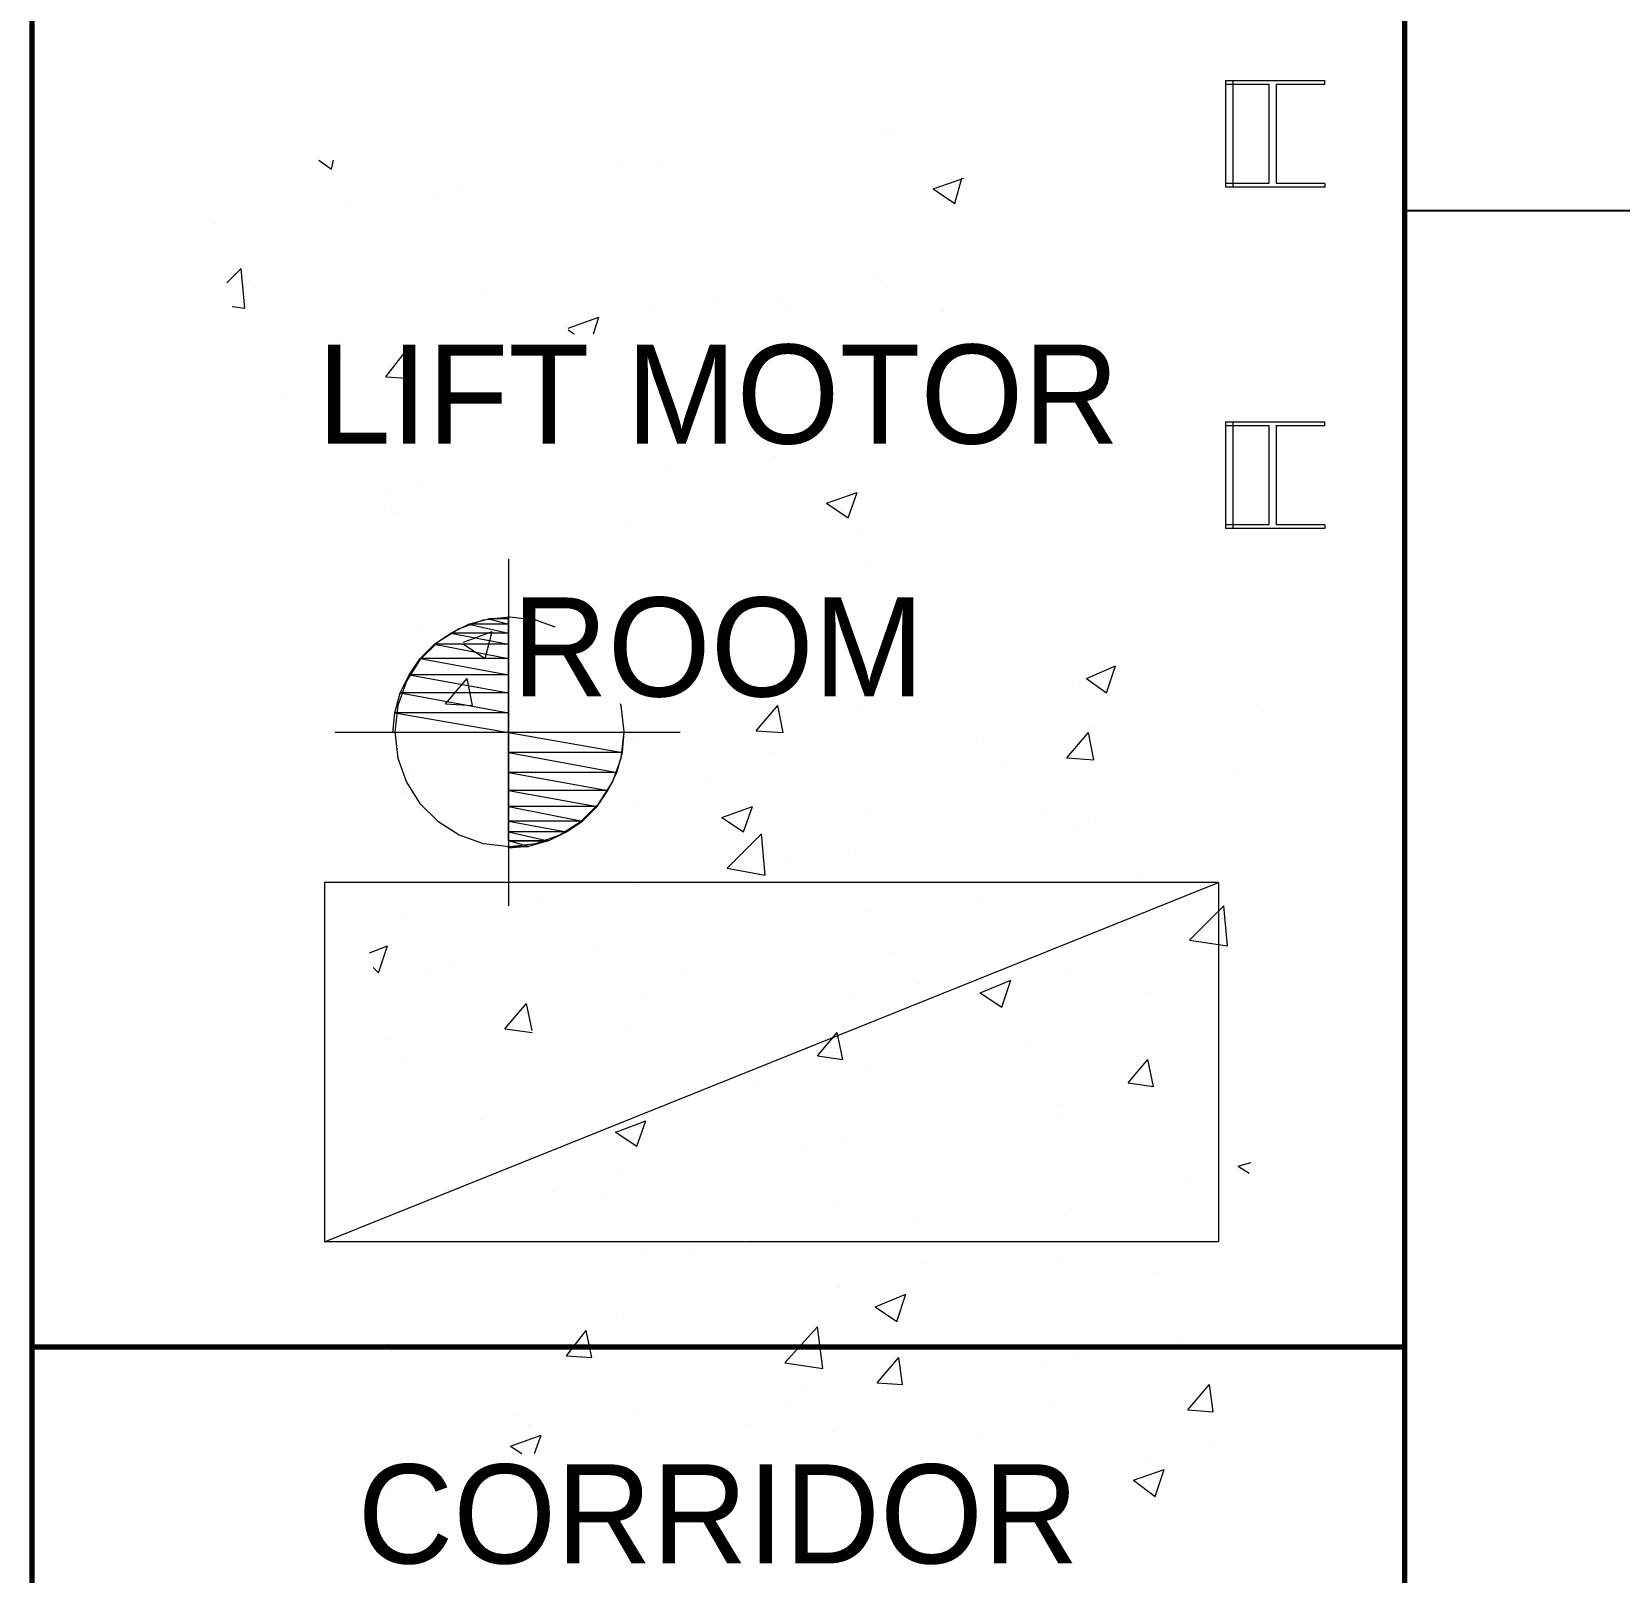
# Paper-space layout '01 Roof Support Layout' of a CAD drawing. Header units: millimetres. Extents: x 5 to 415, y 5 to 292.
# Drawn here: x 136.5 to 191, y 162.2 to 215.1 of the extents above; entities that cross this region are included whole.
import ezdxf
from ezdxf.enums import TextEntityAlignment as Align

# ---------------------------------------------------------------- set-up
doc = ezdxf.new("R2010")
doc.units = ezdxf.units.MM
for name, color, linetype in [('EXISTING', 7, 'Continuous'), ('LOAD_BEARING_WALLS', 7, 'Continuous'), ('PROPOSED', 7, 'Continuous'), ('TEXT', 7, 'Continuous')]:
    doc.layers.add(name, color=color, linetype=linetype)

# ---------------------------------------------------------------- blocks, each defined once
blk = doc.blocks.new('SHEET_01')
at = {"layer": 'EXISTING', "color": 254, "linetype": 'Continuous', "lineweight": 13}
for p, q in [((177.458, 213.38), (180.868, 213.38)), ((177.458, 213.38), (177.458, 209.722)), ((177.458, 213.256), (178.946, 213.256)), ((177.706, 213.38), (177.706, 209.722)), ((178.946, 213.256), (178.946, 209.846)), ((179.194, 213.256), (179.194, 209.846)), ((179.194, 213.256), (180.868, 213.256)), ((180.868, 213.256), (180.868, 213.38)), ((165.616, 211.582), (165.616, 211.582)), ((166.05, 211.706), (166.05, 211.706)), ((146.334, 210.652), (146.768, 210.342)), ((146.768, 210.342), (146.83, 210.652)), ((156.688, 210.466), (156.688, 210.466)), ((157.99, 210.528), (157.99, 210.528)), ((167.414, 209.66), (168.468, 210.032)), ((168.158, 209.164), (168.406, 210.032)), ((178.946, 209.846), (177.458, 209.846)), ((180.868, 209.846), (179.194, 209.846)), ((180.868, 209.846), (180.868, 209.722)), ((150.302, 209.412), (150.302, 209.412)), ((151.046, 209.722), (151.046, 209.722)), ((167.414, 209.66), (168.158, 209.164)), ((180.868, 209.722), (177.458, 209.722)), ((147.326, 209.226), (147.326, 209.226)), ((142.738, 208.482), (142.738, 208.482)), ((143.172, 206.436), (143.668, 206.932)), ((143.792, 205.568), (143.668, 206.932)), ((165.492, 206.622), (165.492, 206.622)), ((143.916, 206.498), (143.916, 206.498)), ((151.914, 206.126), (151.914, 206.126)), ((165.864, 206.312), (165.864, 206.312)), ((143.358, 205.63), (143.792, 205.568)), ((157.804, 205.568), (157.804, 205.568)), ((159.85, 205.816), (159.85, 205.816)), ((162.144, 205.816), (162.144, 205.816)), ((162.516, 205.568), (162.516, 205.568)), ((167.786, 205.444), (167.786, 205.444)), ((154.89, 204.886), (155.944, 205.258)), ((155.755, 204.69), (155.944, 205.258)), ((147.078, 204.452), (147.078, 204.452)), ((154.89, 204.824), (155.091, 204.69)), ((147.078, 203.832), (147.078, 203.832)), ((148.628, 203.212), (149.31, 204.08)), ((148.628, 203.212), (149.347, 203.161)), ((145.218, 202.592), (145.218, 202.592)), ((177.458, 201.662), (180.868, 201.662)), ((177.458, 201.662), (177.458, 198.004)), ((177.706, 201.662), (177.706, 198.004)), ((180.868, 201.538), (180.868, 201.662)), ((177.458, 201.538), (178.946, 201.538)), ((178.946, 201.538), (178.946, 198.128)), ((179.194, 201.538), (179.194, 198.128)), ((179.194, 201.538), (180.868, 201.538)), ((161.958, 200.484), (161.958, 200.484)), ((149.93, 199.554), (149.93, 199.554)), ((158.238, 199.988), (158.238, 199.988)), ((148.752, 199.306), (148.752, 199.306)), ((163.756, 198.872), (164.81, 199.244)), ((164.5, 198.376), (164.81, 199.244)), ((148.814, 198.748), (148.814, 198.748)), ((148.938, 198.562), (148.938, 198.562)), ((163.756, 198.872), (164.5, 198.376)), ((156.874, 198.252), (156.874, 198.252)), ((164.81, 197.88), (164.81, 197.88)), ((178.946, 198.128), (177.458, 198.128)), ((180.868, 198.004), (177.458, 198.004)), ((180.868, 198.128), (179.194, 198.128)), ((180.868, 198.128), (180.868, 198.004)), ((165.12, 196.764), (165.12, 196.764)), ((149.744, 194.594), (149.744, 194.594)), ((151.294, 194.098), (152.286, 194.47)), ((151.294, 194.036), (152.038, 193.54)), ((152.038, 193.54), (152.286, 194.47)), ((154.332, 194.098), (154.332, 194.098)), ((172.684, 192.858), (173.676, 193.292)), ((173.366, 192.362), (173.676, 193.292)), ((150.674, 191.99), (151.418, 192.858)), ((151.604, 191.928), (151.418, 192.858)), ((172.436, 192.734), (172.436, 192.734)), ((172.684, 192.858), (173.366, 192.362)), ((150.674, 191.99), (151.604, 191.928)), ((161.338, 191.06), (162.082, 191.928)), ((162.268, 190.998), (162.082, 191.928)), ((178.512, 191.928), (178.512, 191.928)), ((164.934, 191.804), (164.934, 191.804)), ((157.308, 190.75), (157.308, 190.75)), ((161.338, 191.06), (162.268, 190.998)), ((172.002, 190.13), (172.746, 190.998)), ((172.932, 190.068), (172.746, 190.998)), ((172.87, 191.184), (172.87, 191.184)), ((153.96, 190.626), (153.96, 190.626)), ((161.896, 190.316), (161.896, 190.316)), ((169.15, 190.688), (169.15, 190.688)), ((169.832, 189.944), (169.832, 189.944)), ((172.002, 190.13), (172.932, 190.068)), ((149.558, 189.634), (149.558, 189.634)), ((159.788, 189.448), (159.788, 189.448)), ((177.83, 189.634), (177.83, 189.634)), ((149.186, 188.952), (149.186, 188.952)), ((154.146, 188.704), (154.146, 188.704)), ((157.122, 188.642), (157.122, 188.642)), ((150.426, 188.208), (150.426, 188.208)), ((160.16, 188.084), (161.214, 188.456)), ((160.16, 188.084), (160.904, 187.588)), ((160.904, 187.588), (161.214, 188.456)), ((165.058, 188.27), (165.058, 188.27)), ((171.196, 188.208), (171.196, 188.208)), ((160.346, 186.348), (161.524, 187.526)), ((161.648, 186.1), (161.524, 187.526)), ((172.25, 187.774), (172.25, 187.774)), ((172.994, 187.96), (172.994, 187.96)), ((162.516, 186.72), (162.516, 186.72)), ((164.748, 186.844), (164.748, 186.844)), ((146.52, 185.852), (146.52, 173.514)), ((146.52, 173.514), (177.21, 185.852)), ((177.21, 185.852), (146.52, 185.852)), ((160.346, 186.348), (161.648, 186.1)), ((174.606, 186.038), (174.606, 186.038)), ((177.21, 185.852), (177.21, 173.514)), ((157.122, 185.79), (157.122, 185.79)), ((168.964, 185.294), (168.964, 185.294)), ((153.836, 185.232), (153.836, 185.232)), ((165.244, 184.86), (165.244, 184.86)), ((174.73, 184.922), (174.73, 184.922)), ((176.218, 183.868), (177.396, 185.046)), ((177.52, 183.682), (177.396, 185.046)), ((149.372, 184.674), (149.372, 184.674)), ((148.07, 183.434), (148.69, 183.682)), ((148.38, 182.752), (148.69, 183.682)), ((176.218, 183.868), (177.52, 183.682)), ((155.82, 183.62), (155.82, 183.62)), ((166.05, 183.434), (166.05, 183.434)), ((148.194, 182.938), (148.38, 182.752)), ((150.178, 182.876), (150.178, 182.876)), ((150.984, 183.062), (150.984, 183.062)), ((158.982, 182.752), (158.982, 182.752)), ((172.064, 182.814), (172.064, 182.814)), ((166.918, 182.38), (166.918, 182.38)), ((169.026, 182.07), (170.08, 182.504)), ((169.026, 182.07), (169.77, 181.574)), ((169.77, 181.574), (170.08, 182.504)), ((174.854, 182.07), (174.854, 182.07)), ((152.72, 180.83), (153.464, 181.698)), ((153.65, 180.768), (153.464, 181.698)), ((157.37, 181.946), (157.37, 181.946)), ((164.562, 181.884), (164.562, 181.884)), ((148.69, 180.458), (148.69, 180.458)), ((152.72, 180.83), (153.65, 180.706)), ((156.936, 180.83), (156.936, 180.83)), ((163.446, 179.9), (164.128, 180.706)), ((164.314, 179.776), (164.128, 180.706)), ((163.446, 179.9), (164.314, 179.776)), ((170.7, 180.21), (170.7, 180.21)), ((149.186, 179.714), (149.186, 179.714)), ((165.058, 179.466), (165.058, 179.466)), ((174.11, 178.97), (174.792, 179.776)), ((174.978, 178.846), (174.792, 179.776)), ((161.338, 178.97), (161.338, 178.97)), ((174.11, 178.97), (174.978, 178.846)), ((171.754, 178.226), (171.754, 178.226)), ((151.914, 177.73), (151.914, 177.73)), ((156.564, 177.296), (157.556, 177.668)), ((157.246, 176.8), (157.556, 177.668)), ((171.878, 177.854), (171.878, 177.854)), ((156.502, 177.296), (157.246, 176.8)), ((163.074, 176.738), (163.074, 176.738)), ((164.376, 176.924), (164.376, 176.924)), ((177.892, 176.118), (178.326, 176.242)), ((177.892, 176.118), (178.264, 175.87)), ((156.75, 175.87), (156.75, 175.87)), ((176.156, 175.56), (176.156, 175.56)), ((154.394, 175.25), (154.394, 175.25)), ((156.068, 175.126), (156.068, 175.126)), ((164.004, 174.816), (164.004, 174.816)), ((171.94, 174.444), (171.94, 174.444)), ((166.794, 174.32), (166.794, 174.32)), ((177.21, 173.514), (146.52, 173.514)), ((151.232, 173.452), (151.232, 173.452)), ((161.152, 173.576), (161.152, 173.576)), ((157.432, 173.08), (157.432, 173.08)), ((159.168, 173.142), (159.168, 173.142)), ((167.166, 172.77), (167.166, 172.77)), ((171.692, 172.894), (171.692, 172.894)), ((175.102, 172.46), (175.102, 172.46)), ((164.19, 171.964), (164.19, 171.964)), ((165.43, 171.282), (166.484, 171.716)), ((166.174, 170.786), (166.484, 171.716)), ((165.43, 171.282), (166.174, 170.786)), ((156.564, 170.91), (156.564, 170.91)), ((162.33, 169.36), (163.446, 170.6)), ((163.632, 169.174), (163.446, 170.6)), ((154.828, 169.608), (155.51, 170.476)), ((155.696, 169.546), (155.51, 170.476)), ((175.97, 170.166), (175.97, 170.166)), ((148.814, 169.794), (148.814, 169.794)), ((154.828, 169.608), (155.696, 169.546)), ((165.492, 168.678), (166.236, 169.546)), ((166.36, 168.616), (166.236, 169.546)), ((172.25, 169.67), (172.25, 169.67)), ((162.33, 169.36), (163.632, 169.174)), ((171.134, 169.36), (171.134, 169.36)), ((162.888, 168.43), (162.888, 168.43)), ((165.492, 168.678), (166.36, 168.616)), ((176.156, 167.748), (176.9, 168.616)), ((177.024, 167.686), (176.9, 168.616)), ((162.454, 167.872), (162.454, 167.872)), ((171.506, 167.996), (171.506, 167.996)), ((153.092, 167.562), (153.092, 167.562)), ((157.246, 167.686), (157.246, 167.686)), ((176.156, 167.748), (177.024, 167.686)), ((152.906, 166.508), (153.96, 166.88)), ((153.526, 167.252), (153.526, 167.252)), ((153.735, 166.25), (153.96, 166.88)), ((161.028, 167.252), (161.028, 167.252)), ((164.004, 167.004), (164.004, 167.004)), ((168.964, 166.88), (168.964, 166.88)), ((152.906, 166.508), (153.293, 166.25)), ((153.774, 166.384), (153.774, 166.384)), ((176.9, 166.57), (176.9, 166.57)), ((174.296, 165.33), (175.35, 165.702)), ((174.73, 166.074), (174.73, 166.074)), ((175.04, 164.772), (175.35, 165.702)), ((174.296, 165.33), (175.04, 164.772)), ((148.628, 164.834), (148.628, 164.834)), ((172.064, 164.338), (172.064, 164.338)), ((171.382, 163.036), (171.382, 163.036))]:
    blk.add_line(p, q, dxfattribs=at)
at = {"layer": 'EXISTING', "color": 7, "linetype": 'Continuous', "lineweight": 25}
blk.add_line((183.596, 208.916), (207.032, 208.916), dxfattribs=at)
at = {"layer": 'LOAD_BEARING_WALLS', "color": 7, "linetype": 'Continuous', "lineweight": 70}
for p, q in [((136.476, 245), (136.476, 61.542)), ((136.476, 169.918), (183.596, 169.918))]:
    blk.add_line(p, q, dxfattribs=at)
at = {"layer": 'LOAD_BEARING_WALLS', "color": 7, "lineweight": 70}
blk.add_line((183.596, 245), (183.596, 61.542), dxfattribs=at)
at = {"layer": 'PROPOSED', "color": 250, "linetype": 'Continuous', "lineweight": 13}
for p, q in [((152.844, 196.95), (152.844, 185.046)), ((151.144, 194.566), (150.413, 194.101)), ((150.86, 194.408), (151.48, 194.718)), ((151.972, 194.862), (151.144, 194.566)), ((151.48, 194.718), (152.162, 194.904)), ((152.844, 194.718), (151.48, 194.718)), ((151.48, 194.718), (152.844, 194.408)), ((152.875, 194.966), (151.972, 194.862)), ((152.162, 194.904), (152.844, 194.966)), ((152.844, 194.904), (152.162, 194.904)), ((152.162, 194.904), (152.844, 194.718)), ((152.844, 194.966), (152.844, 194.904)), ((152.844, 194.718), (152.844, 194.904)), ((152.844, 194.408), (152.844, 194.718)), ((153.778, 194.862), (152.875, 194.966)), ((154.447, 194.623), (153.778, 194.862)), ((150.413, 194.101), (149.803, 193.491)), ((149.806, 193.54), (150.302, 194.036)), ((150.302, 194.036), (150.86, 194.408)), ((152.844, 194.036), (150.302, 194.036)), ((150.302, 194.036), (152.844, 193.54)), ((152.844, 194.408), (150.86, 194.408)), ((150.86, 194.408), (152.844, 194.036)), ((152.844, 194.036), (152.844, 194.408)), ((152.844, 193.54), (152.844, 194.036)), ((149.803, 193.491), (149.338, 192.76)), ((149.434, 192.982), (149.806, 193.54)), ((152.844, 193.54), (149.806, 193.54)), ((149.806, 193.54), (152.844, 192.982)), ((152.844, 192.982), (152.844, 193.54)), ((149.124, 192.362), (149.434, 192.982)), ((152.844, 192.982), (149.434, 192.982)), ((149.434, 192.982), (152.844, 192.362)), ((152.844, 192.362), (152.844, 192.982)), ((148.938, 191.68), (149.124, 192.362)), ((149.338, 192.76), (149.042, 191.932)), ((152.844, 192.362), (149.124, 192.362)), ((149.124, 192.362), (152.844, 191.68)), ((152.844, 191.68), (152.844, 192.362)), ((149.042, 191.932), (148.938, 191.029)), ((156.708, 191.932), (156.688, 191.988)), ((156.812, 191.029), (156.708, 191.932)), ((148.876, 190.998), (148.938, 191.68)), ((152.844, 191.68), (148.938, 191.68)), ((148.938, 191.68), (152.844, 190.998)), ((152.844, 190.998), (152.844, 191.68)), ((158.734, 190.998), (146.892, 190.998)), ((152.844, 190.998), (148.876, 190.998)), ((148.938, 191.029), (149.042, 190.126)), ((156.812, 190.998), (152.844, 190.998)), ((152.844, 190.998), (156.75, 190.316)), ((152.844, 190.316), (152.844, 190.998)), ((156.708, 190.126), (156.812, 191.029)), ((156.75, 190.316), (156.812, 190.998)), ((156.75, 190.316), (152.844, 190.316)), ((152.844, 190.316), (156.564, 189.634)), ((152.844, 189.634), (152.844, 190.316)), ((156.564, 189.634), (156.75, 190.316)), ((149.042, 190.126), (149.338, 189.298)), ((156.412, 189.298), (156.708, 190.126)), ((149.338, 189.298), (149.803, 188.567)), ((156.564, 189.634), (152.844, 189.634)), ((152.844, 189.634), (156.254, 189.014)), ((152.844, 189.014), (152.844, 189.634)), ((155.947, 188.567), (156.412, 189.298)), ((156.254, 189.014), (156.564, 189.634)), ((149.803, 188.567), (150.413, 187.957)), ((156.254, 189.014), (152.844, 189.014)), ((152.844, 189.014), (155.882, 188.456)), ((152.844, 188.456), (152.844, 189.014)), ((155.337, 187.957), (155.947, 188.567)), ((155.882, 188.456), (156.254, 189.014)), ((155.882, 188.456), (152.844, 188.456)), ((152.844, 188.456), (155.386, 187.96)), ((152.844, 187.96), (152.844, 188.456)), ((155.386, 187.96), (155.882, 188.456)), ((150.413, 187.957), (151.144, 187.492)), ((151.144, 187.492), (151.972, 187.196)), ((155.386, 187.96), (152.844, 187.96)), ((152.844, 187.96), (154.828, 187.588)), ((152.844, 187.588), (152.844, 187.96)), ((154.828, 187.588), (152.844, 187.588)), ((152.844, 187.588), (154.208, 187.278)), ((152.844, 187.278), (152.844, 187.588)), ((153.778, 187.196), (154.606, 187.492)), ((154.208, 187.278), (154.828, 187.588)), ((154.606, 187.492), (155.337, 187.957)), ((154.828, 187.588), (155.386, 187.96)), ((151.972, 187.196), (152.875, 187.092)), ((154.208, 187.278), (152.844, 187.278)), ((152.844, 187.278), (152.844, 187.092)), ((153.526, 187.092), (152.844, 187.278)), ((152.844, 187.278), (154.208, 187.278)), ((152.844, 187.092), (153.526, 187.092)), ((153.526, 187.092), (152.844, 187.03)), ((152.844, 187.03), (152.844, 187.092)), ((152.875, 187.092), (153.778, 187.196)), ((154.208, 187.278), (153.526, 187.092))]:
    blk.add_line(p, q, dxfattribs=at)
at = {"layer": 'TEXT'}
for s, p in [('LIFT MOTOR', (160.036, 200.918)), ('ROOM', (160.036, 192.238)), ('CORRIDOR', (160.036, 162.478))]:
    blk.add_text(s, height=3.4, dxfattribs=at).set_placement(p, align=Align.CENTER)

psp = doc.layouts.new('01 Roof Support Layout')

# ---------------------------------------------------------------- block references
psp.add_blockref('SHEET_01', (0, 0))

doc.saveas('drawing.dxf')
